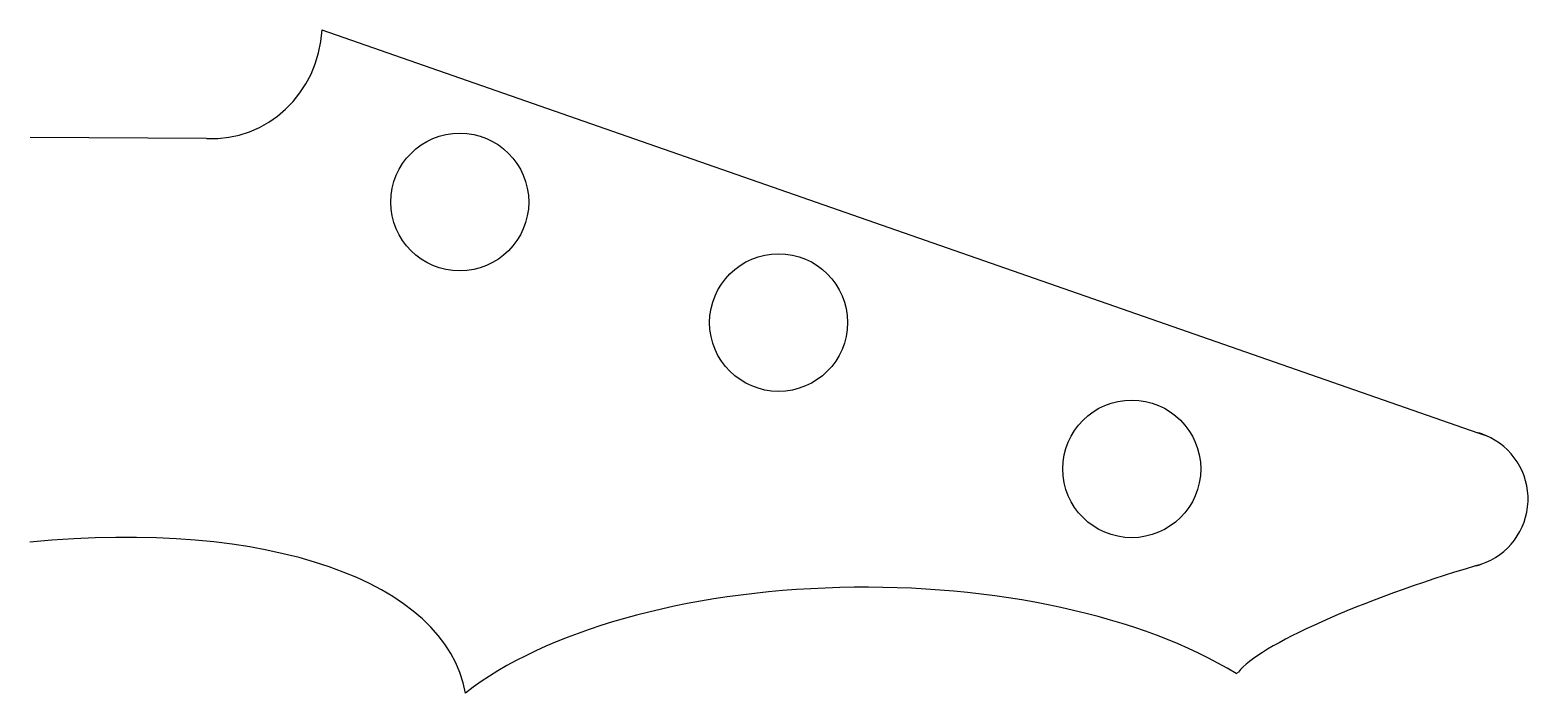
# Model space of a CAD drawing. Extents: x 280 to 453, y 77 to 154.
import ezdxf

# ---------------------------------------------------------------- set-up
doc = ezdxf.new("R2010")
doc.units = 0
doc.header["$MEASUREMENT"] = 0
doc.layers.get('0').update_dxf_attribs({"linetype": 'CONTINUOUS'})

msp = doc.modelspace()

# ---------------------------------------------------------------- linework, layer by layer
at = {"color": 30, "linetype": 'CONTINUOUS'}
for p, q in [((313.42, 153.82), (447.57, 107.02)), ((300.02, 141.22), (279.53, 141.32)), ((419.52, 79.03), (419.82, 79.22))]:
    msp.add_line(p, q, dxfattribs=at)
at = {"color": 7, "linetype": 'CONTINUOUS'}
msp.add_line((447.57, 107.02), (448.52, 106.69), dxfattribs=at)
at = {"color": 30, "linetype": 'CONTINUOUS'}
for centre in [(329.42, 133.82), (366.42, 119.82), (407.42, 102.82)]:
    msp.add_circle(centre, 8, dxfattribs=at)
at = {"color": 7, "linetype": 'CONTINUOUS'}
for start, end in [(67.1904, 74.3504), (283.8616, 288.667)]:
    msp.add_arc((445.42, 99.32), 8, start, end, dxfattribs=at)
at = {"color": 30, "linetype": 'CONTINUOUS'}
msp.add_arc((445.42, 99.32), 8, 288.667, 67.1904, dxfattribs=at)
for centre, major_axis, ratio, start_param, end_param in [((300.73, 154.49), (-0.71, -13.28), 0.955883, 0, 1.570796), ((268.42, 62.9), (-61.48, -14.68), 0.461912, 3.113403, 4.422099), ((443.96, 86.2), (-24.44, -8.01), 0.159558, -1.761175, -0.21699), ((376.42, 63.82), (-54, 0), 0.467593, -2.495099, -0.538894)]:
    msp.add_ellipse(centre, major_axis=major_axis, ratio=ratio, start_param=start_param, end_param=end_param, dxfattribs=at)
at = {"color": 7, "linetype": 'CONTINUOUS'}
msp.add_ellipse((443.96, 86.2), major_axis=(-24.44, -8.01), ratio=0.159558, start_param=-1.787786, end_param=-1.761175, dxfattribs=at)

doc.saveas('drawing.dxf')
